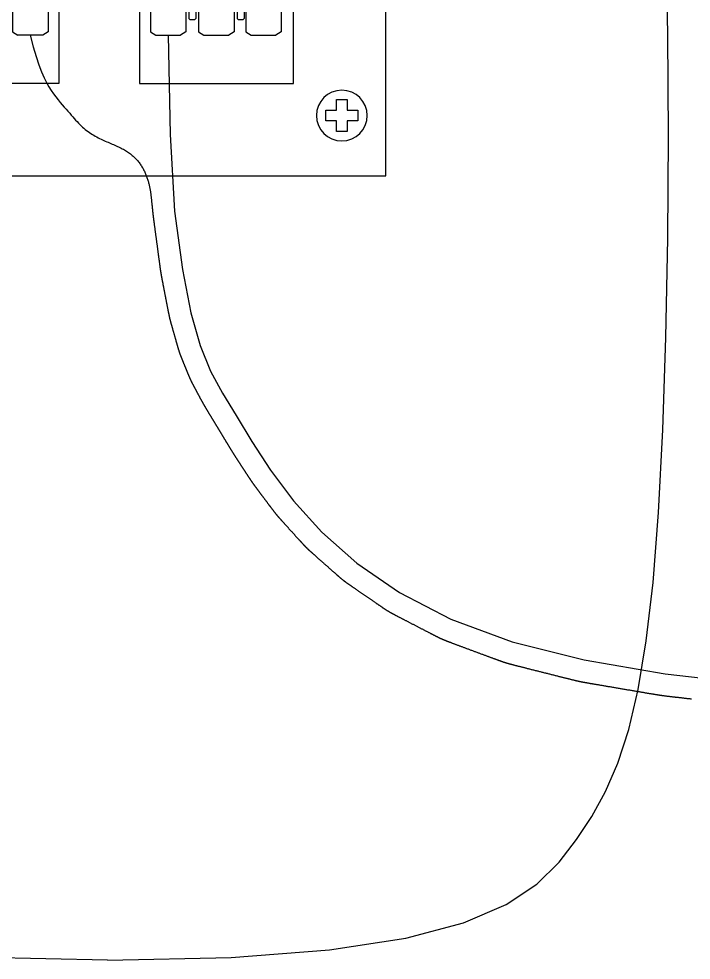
# Model space of a CAD drawing. Header units: millimetres. Extents: x -2296 to 86409, y -5695 to 20115.
# Drawn here: x 49477 to 49893, y 19095 to 19678 of the extents above; entities that cross this region are included whole.
import ezdxf

# ---------------------------------------------------------------- set-up
doc = ezdxf.new("R2010")
doc.units = ezdxf.units.MM
doc.layers.add('LINE_LEFT', color=170, linetype='Continuous')
doc.layers.add('Line_RIGHT', color=1, linetype='Continuous')

# ---------------------------------------------------------------- blocks, each defined once
blk = doc.blocks.new('ligadores- FIJI 6')
for p, q in [((-136.6, 159.59), (-28.39, 159.59)), ((-103.1, 159.59), (-128.15, 159.59)), ((-128.15, 159.59), (-128.15, 101.36)), ((-103.1, 159.59), (-103.1, 101.36)), ((-101.95, 159.59), (-101.95, 110.88)), ((-97.02, 159.59), (-101.95, 159.59)), ((-97.02, 159.59), (-97.02, 110.88)), ((-69.97, 159.59), (-95.02, 159.59)), ((-95.02, 159.59), (-95.02, 101.36)), ((-69.97, 159.59), (-69.97, 101.36)), ((-67.97, 159.59), (-67.97, 110.88)), ((-63.04, 159.59), (-67.97, 159.59)), ((-63.04, 159.59), (-63.04, 110.88)), ((-35.99, 159.59), (-61.04, 159.59)), ((-61.04, 159.59), (-61.04, 101.36)), ((-35.99, 159.59), (-35.99, 101.36)), ((136.6, 159.59), (28.39, 159.59)), ((35.99, 159.59), (61.04, 159.59)), ((35.99, 159.59), (35.99, 101.36)), ((61.04, 159.59), (61.04, 101.36)), ((63.04, 159.59), (63.04, 110.88)), ((63.04, 159.59), (67.97, 159.59)), ((67.97, 159.59), (67.97, 110.88)), ((69.97, 159.59), (95.02, 159.59)), ((69.97, 159.59), (69.97, 101.36)), ((95.02, 159.59), (95.02, 101.36)), ((97.02, 159.59), (97.02, 110.88)), ((97.02, 159.59), (101.95, 159.59)), ((101.95, 159.59), (101.95, 110.88)), ((103.1, 159.59), (128.15, 159.59)), ((103.1, 159.59), (103.1, 101.36)), ((128.15, 159.59), (128.15, 101.36)), ((-101.95, 110.88), (-101.23, 110.14)), ((-97.73, 110.14), (-101.23, 110.14)), ((-97.02, 110.88), (-97.73, 110.14)), ((-67.97, 110.88), (-67.26, 110.14)), ((-63.76, 110.14), (-67.26, 110.14)), ((-63.04, 110.88), (-63.76, 110.14)), ((63.04, 110.88), (63.76, 110.14)), ((63.76, 110.14), (67.26, 110.14)), ((67.97, 110.88), (67.26, 110.14)), ((97.02, 110.88), (97.73, 110.14)), ((97.73, 110.14), (101.23, 110.14)), ((101.95, 110.88), (101.23, 110.14)), ((-128.15, 101.36), (-124.39, 98.97)), ((-103.1, 101.36), (-106.86, 98.97)), ((-95.02, 101.36), (-91.26, 98.97)), ((-69.97, 101.36), (-73.73, 98.97)), ((-61.04, 101.36), (-57.29, 98.97)), ((-35.99, 101.36), (-39.75, 98.97)), ((35.99, 101.36), (39.75, 98.97)), ((61.04, 101.36), (57.29, 98.97)), ((69.97, 101.36), (73.73, 98.97)), ((95.02, 101.36), (91.26, 98.97)), ((103.1, 101.36), (106.86, 98.97)), ((128.15, 101.36), (124.39, 98.97)), ((-106.86, 98.97), (-124.39, 98.97)), ((-73.73, 98.97), (-91.26, 98.97)), ((-39.75, 98.97), (-57.29, 98.97)), ((39.75, 98.97), (57.29, 98.97)), ((73.73, 98.97), (91.26, 98.97)), ((106.86, 98.97), (124.39, 98.97))]:
    blk.add_line(p, q)
for points in [[(-201.74, 231.22), (201.74, 231.22), (201.74, 0), (-201.74, 0)], [(-136.6, 166.08), (-28.39, 166.08), (-28.39, 65.15), (-136.6, 65.15)], [(136.6, 166.08), (28.39, 166.08), (28.39, 65.15), (136.6, 65.15)]]:
    blk.add_lwpolyline(points, close=True)
for points in [[(-174.54, 192.54), (-174.54, 200.06), (-166.93, 200.06), (-166.93, 192.54)], [(174.54, 192.54), (174.54, 200.06), (166.93, 200.06), (166.93, 192.54)], [(-174.54, 184.93), (-182.05, 184.93), (-182.05, 192.54), (-174.54, 192.54)], [(-166.93, 192.54), (-159.41, 192.54), (-159.41, 184.93), (-166.93, 184.93)], [(166.93, 192.54), (159.41, 192.54), (159.41, 184.93), (166.93, 184.93)], [(174.54, 184.93), (182.05, 184.93), (182.05, 192.54), (174.54, 192.54)], [(-166.93, 184.93), (-166.93, 177.42), (-174.54, 177.42), (-174.54, 184.93)], [(166.93, 184.93), (166.93, 177.42), (174.54, 177.42), (174.54, 184.93)], [(-166.93, 46.29), (-166.93, 53.81), (-174.54, 53.81), (-174.54, 46.29)], [(166.93, 46.29), (166.93, 53.81), (174.54, 53.81), (174.54, 46.29)], [(-174.54, 46.29), (-182.05, 46.29), (-182.05, 38.68), (-174.54, 38.68)], [(-166.93, 38.68), (-159.41, 38.68), (-159.41, 46.29), (-166.93, 46.29)], [(166.93, 38.68), (159.41, 38.68), (159.41, 46.29), (166.93, 46.29)], [(174.54, 46.29), (182.05, 46.29), (182.05, 38.68), (174.54, 38.68)], [(-174.54, 38.68), (-174.54, 31.17), (-166.93, 31.17), (-166.93, 38.68)], [(174.54, 38.68), (174.54, 31.17), (166.93, 31.17), (166.93, 38.68)]]:
    blk.add_lwpolyline(points)
for centre in [(-170.73, 188.74), (170.73, 188.74), (-170.73, 42.49), (170.73, 42.49)]:
    blk.add_circle(centre, 17.86)
blk = doc.blocks.new('Fiji 6- costas')
for points in [[(-20.2, -5173.6), (-670.2, -5159.5), (-1186.7, -5119.6), (-1587.5, -5057.6), (-1890.6, -4976.9), (-2113.9, -4881.2), (-2275.3, -4774.1), (-2392.7, -4659.1), (-2484, -4539.9), (-2564.1, -4417.9), (-2636.4, -4286.7), (-2700.9, -4137.5), (-2757.8, -3961.8), (-2807.5, -3750.9), (-2850.1, -3496.2), (-2885.7, -3189.1), (-2914.8, -2820.9), (-2937.3, -2387.4), (-2953.4, -1901.6), (-2963.1, -1381), (-2966.3, -843), (-2963.1, -305), (-2953.4, 215.6)], [(-20.2, -5173.6), (629.9, -5159.5), (1146.3, -5119.6), (1547.2, -5057.6), (1850.3, -4976.9), (2073.6, -4881.2), (2235, -4774.1), (2352.3, -4659.1), (2443.7, -4539.9), (2523.8, -4417.9), (2596.1, -4286.7), (2660.6, -4137.5), (2717.5, -3961.8), (2767.2, -3750.9), (2809.7, -3496.2), (2845.4, -3189.1), (2874.5, -2820.9), (2897, -2387.4), (2913.1, -1901.6), (2922.8, -1381), (2926, -843), (2922.8, -305), (2913.1, 215.6)]]:
    blk.add_lwpolyline(points)
at = {"xscale": 7.464270465856922, "yscale": 7.464270465856922, "zscale": 7.464270465856922}
blk.add_blockref('ligadores- FIJI 6', (23.7, -1052.1), dxfattribs=at)

msp = doc.modelspace()

# ---------------------------------------------------------------- linework, layer by layer
at = {"lineweight": 30}
msp.add_lwpolyline([(49483.757, 19667.717), (49485.627, 19660.575), (49487.403, 19654.506), (49489.097, 19649.384), (49490.719, 19645.081), (49492.28, 19641.473), (49493.792, 19638.431), (49495.265, 19635.829), (49496.712, 19633.541), (49498.139, 19631.459), (49499.543, 19629.547), (49500.917, 19627.789), (49502.254, 19626.167), (49503.546, 19624.665), (49504.788, 19623.266), (49505.972, 19621.954), (49507.091, 19620.71), (49508.14, 19619.522), (49509.128, 19618.385), (49510.065, 19617.298), (49510.961, 19616.258), (49511.826, 19615.264), (49512.67, 19614.315), (49513.504, 19613.409), (49514.339, 19612.544), (49515.181, 19611.719), (49516.033, 19610.932), (49516.894, 19610.182), (49517.762, 19609.467), (49518.637, 19608.785), (49519.517, 19608.135), (49520.402, 19607.515), (49521.291, 19606.924), (49522.182, 19606.359), (49523.076, 19605.82), (49523.97, 19605.305), (49524.865, 19604.812), (49525.759, 19604.339), (49526.65, 19603.886), (49527.54, 19603.45), (49528.425, 19603.029), (49529.306, 19602.623), (49530.181, 19602.229), (49531.05, 19601.846), (49531.911, 19601.472), (49532.764, 19601.107), (49533.607, 19600.747), (49534.44, 19600.392), (49535.263, 19600.04), (49536.073, 19599.689), (49536.87, 19599.338), (49537.653, 19598.986), (49538.423, 19598.631), (49539.177, 19598.273), (49539.915, 19597.91), (49540.637, 19597.54), (49541.342, 19597.163), (49542.029, 19596.777), (49542.698, 19596.382), (49543.349, 19595.979), (49543.983, 19595.566), (49544.599, 19595.145), (49545.197, 19594.715), (49545.778, 19594.277), (49546.341, 19593.83), (49546.888, 19593.374), (49547.417, 19592.91), (49547.929, 19592.438), (49548.425, 19591.959), (49548.905, 19591.472), (49549.37, 19590.979), (49549.818, 19590.479), (49550.252, 19589.973), (49550.67, 19589.461), (49551.074, 19588.944), (49551.463, 19588.421), (49551.838, 19587.895), (49552.199, 19587.363), (49552.547, 19586.828), (49552.882, 19586.29), (49553.203, 19585.748), (49553.512, 19585.203), (49553.809, 19584.655), (49554.093, 19584.106), (49554.366, 19583.555), (49554.627, 19583.002), (49554.877, 19582.448), (49555.116, 19581.894), (49555.344, 19581.339), (49555.562, 19580.784), (49555.77, 19580.229), (49555.968, 19579.675), (49556.157, 19579.123), (49556.336, 19578.571), (49556.507, 19578.022), (49556.669, 19577.474), (49556.822, 19576.929), (49556.968, 19576.387), (49557.106, 19575.849), (49557.236, 19575.313), (49557.359, 19574.782), (49557.475, 19574.255), (49557.585, 19573.733), (49557.688, 19573.216), (49557.786, 19572.704), (49557.877, 19572.198), (49557.963, 19571.697), (49558.044, 19571.204), (49558.12, 19570.717), (49558.192, 19570.237), (49558.259, 19569.765), (49558.322, 19569.301), (49558.382, 19568.845), (49558.438, 19568.398), (49558.491, 19567.959), (49558.541, 19567.53), (49558.588, 19567.11), (49558.633, 19566.7), (49558.676, 19566.299), (49558.716, 19565.909), (49558.755, 19565.528), (49558.793, 19565.159), (49558.829, 19564.8), (49558.864, 19564.451), (49558.897, 19564.111), (49558.93, 19563.782), (49558.961, 19563.462), (49558.992, 19563.152), (49559.021, 19562.851), (49559.05, 19562.558), (49559.078, 19562.275), (49559.105, 19562), (49559.132, 19561.732), (49559.157, 19561.473), (49559.183, 19561.221), (49559.207, 19560.975), (49559.231, 19560.737), (49559.254, 19560.505), (49559.277, 19560.279), (49559.3, 19560.059), (49559.322, 19559.845), (49559.343, 19559.635), (49559.364, 19559.431), (49559.385, 19559.231), (49559.406, 19559.035), (49559.426, 19558.844), (49559.446, 19558.656), (49559.466, 19558.471), (49559.486, 19558.289), (49559.505, 19558.11), (49559.525, 19557.933), (49559.544, 19557.758), (49559.564, 19557.585), (49559.583, 19557.413), (49559.603, 19557.242), (49559.623, 19557.072), (49559.642, 19556.903), (49559.662, 19556.733), (49559.683, 19556.564), (49559.703, 19556.394), (49559.724, 19556.223), (49559.745, 19556.051), (49559.766, 19555.878), (49559.788, 19555.703), (49559.81, 19555.525), (49559.832, 19555.346), (49559.856, 19555.164), (49559.879, 19554.978), (49559.903, 19554.79), (49559.928, 19554.597), (49559.953, 19554.401), (49559.98, 19554.201), (49560.006, 19553.995), (49560.034, 19553.785), (49560.062, 19553.57), (49560.091, 19553.349), (49560.121, 19553.123), (49560.152, 19552.89), (49560.184, 19552.651), (49560.216, 19552.405), (49560.25, 19552.152), (49560.284, 19551.893), (49560.32, 19551.626), (49560.357, 19551.351), (49560.394, 19551.069), (49560.433, 19550.779), (49560.473, 19550.482), (49560.513, 19550.176), (49560.555, 19549.864), (49560.598, 19549.544), (49560.642, 19549.217), (49560.686, 19548.883), (49560.732, 19548.543), (49560.778, 19548.196), (49560.825, 19547.843), (49560.873, 19547.483), (49560.922, 19547.118), (49560.972, 19546.748), (49561.022, 19546.372), (49561.073, 19545.992), (49561.124, 19545.607), (49561.176, 19545.217), (49561.229, 19544.824), (49561.282, 19544.427), (49561.336, 19544.026), (49561.39, 19543.621), (49561.444, 19543.214), (49561.499, 19542.804), (49561.554, 19542.392), (49561.61, 19541.977), (49561.665, 19541.561), (49561.721, 19541.142), (49561.778, 19540.723), (49561.834, 19540.302), (49561.89, 19539.881), (49561.947, 19539.458), (49562.003, 19539.036), (49562.06, 19538.614), (49562.116, 19538.191), (49562.173, 19537.77), (49562.229, 19537.349), (49562.286, 19536.929), (49562.342, 19536.51), (49562.397, 19536.093), (49562.453, 19535.678), (49562.508, 19535.265), (49562.563, 19534.854), (49562.618, 19534.446), (49562.672, 19534.041), (49562.726, 19533.64), (49562.78, 19533.241), (49562.832, 19532.847), (49562.885, 19532.456), (49562.937, 19532.07), (49562.988, 19531.688), (49563.038, 19531.311), (49563.088, 19530.94), (49563.137, 19530.573), (49563.186, 19530.213), (49563.233, 19529.858), (49563.28, 19529.509), (49563.326, 19529.167), (49563.371, 19528.832), (49563.415, 19528.503), (49563.458, 19528.181), (49563.501, 19527.867), (49563.542, 19527.56), (49563.582, 19527.26), (49563.621, 19526.968), (49563.66, 19526.685), (49563.697, 19526.408), (49563.733, 19526.14), (49563.768, 19525.879), (49563.802, 19525.626), (49563.836, 19525.379), (49563.868, 19525.14), (49563.9, 19524.907), (49563.93, 19524.682), (49563.96, 19524.463), (49563.989, 19524.25), (49564.018, 19524.043), (49564.045, 19523.842), (49564.072, 19523.646), (49564.099, 19523.456), (49564.125, 19523.271), (49564.15, 19523.091), (49564.175, 19522.915), (49564.199, 19522.744), (49564.223, 19522.577), (49564.246, 19522.414), (49564.269, 19522.255), (49564.292, 19522.099), (49564.314, 19521.946), (49564.337, 19521.796), (49564.358, 19521.649), (49564.38, 19521.505), (49564.402, 19521.363), (49564.423, 19521.223), (49564.445, 19521.084), (49564.466, 19520.948), (49564.488, 19520.812), (49564.509, 19520.678), (49564.531, 19520.545), (49564.553, 19520.412), (49564.575, 19520.28), (49564.597, 19520.148), (49564.619, 19520.015), (49564.641, 19519.883), (49564.664, 19519.75), (49564.688, 19519.616), (49564.711, 19519.481), (49564.735, 19519.345), (49564.76, 19519.208), (49564.785, 19519.068), (49564.81, 19518.927), (49564.836, 19518.784), (49564.863, 19518.638), (49564.89, 19518.49), (49564.918, 19518.338), (49564.947, 19518.184), (49564.976, 19518.026), (49565.007, 19517.865), (49565.038, 19517.7), (49565.07, 19517.531), (49565.103, 19517.357), (49565.136, 19517.179), (49565.171, 19516.997), (49565.207, 19516.809), (49565.244, 19516.617), (49565.282, 19516.419), (49565.321, 19516.216), (49565.361, 19516.007), (49565.402, 19515.793), (49565.444, 19515.573), (49565.487, 19515.348), (49565.532, 19515.117), (49565.577, 19514.88), (49565.624, 19514.638), (49565.671, 19514.391), (49565.72, 19514.139), (49565.769, 19513.881), (49565.82, 19513.619), (49565.871, 19513.353), (49565.923, 19513.082), (49565.976, 19512.807), (49566.03, 19512.527), (49566.084, 19512.244), (49566.14, 19511.958), (49566.195, 19511.668), (49566.252, 19511.374), (49566.309, 19511.078), (49566.367, 19510.779), (49566.425, 19510.477), (49566.484, 19510.173), (49566.543, 19509.867), (49566.602, 19509.558), (49566.662, 19509.248), (49566.722, 19508.936), (49566.783, 19508.623), (49566.843, 19508.308), (49566.904, 19507.992), (49566.965, 19507.676), (49567.027, 19507.359), (49567.088, 19507.041), (49567.149, 19506.723), (49567.211, 19506.405), (49567.272, 19506.088), (49567.333, 19505.77), (49567.395, 19505.454), (49567.456, 19505.138), (49567.517, 19504.823), (49567.577, 19504.509), (49567.638, 19504.196), (49567.698, 19503.885), (49567.758, 19503.576), (49567.817, 19503.268), (49567.876, 19502.963), (49567.935, 19502.66), (49567.993, 19502.36), (49568.051, 19502.062), (49568.108, 19501.767), (49568.164, 19501.476), (49568.22, 19501.188), (49568.275, 19500.903), (49568.33, 19500.622), (49568.384, 19500.345), (49568.437, 19500.072), (49568.489, 19499.803), (49568.54, 19499.539), (49568.59, 19499.28), (49568.64, 19499.025), (49568.688, 19498.776), (49568.736, 19498.531), (49568.782, 19498.292), (49568.828, 19498.058), (49568.872, 19497.83), (49568.916, 19497.608), (49568.958, 19497.391), (49568.999, 19497.18), (49569.039, 19496.974), (49569.078, 19496.774), (49569.116, 19496.58), (49569.154, 19496.391), (49569.19, 19496.206), (49569.225, 19496.027), (49569.26, 19495.853), (49569.293, 19495.684), (49569.326, 19495.519), (49569.358, 19495.359), (49569.389, 19495.202), (49569.42, 19495.05), (49569.45, 19494.902), (49569.479, 19494.758), (49569.508, 19494.617), (49569.536, 19494.479), (49569.564, 19494.345), (49569.591, 19494.214), (49569.618, 19494.086), (49569.645, 19493.96), (49569.671, 19493.837), (49569.697, 19493.717), (49569.722, 19493.598), (49569.748, 19493.482), (49569.773, 19493.367), (49569.798, 19493.254), (49569.823, 19493.143), (49569.848, 19493.033), (49569.873, 19492.924), (49569.898, 19492.816), (49569.923, 19492.709), (49569.948, 19492.602), (49569.974, 19492.497), (49569.999, 19492.391), (49570.025, 19492.285), (49570.051, 19492.18), (49570.077, 19492.074), (49570.104, 19491.968), (49570.131, 19491.862), (49570.158, 19491.754), (49570.186, 19491.646), (49570.215, 19491.537), (49570.244, 19491.426), (49570.273, 19491.314), (49570.304, 19491.201), (49570.334, 19491.086), (49570.366, 19490.968), (49570.398, 19490.849), (49570.431, 19490.728), (49570.465, 19490.604), (49570.5, 19490.477), (49570.535, 19490.348), (49570.572, 19490.216), (49570.61, 19490.081), (49570.648, 19489.942), (49570.688, 19489.8), (49570.728, 19489.654), (49570.77, 19489.505), (49570.813, 19489.352), (49570.857, 19489.196), (49570.903, 19489.035), (49570.949, 19488.87), (49570.997, 19488.701), (49571.046, 19488.527), (49571.096, 19488.35), (49571.147, 19488.169), (49571.199, 19487.984), (49571.252, 19487.795), (49571.307, 19487.602), (49571.362, 19487.406), (49571.419, 19487.206), (49571.476, 19487.003), (49571.535, 19486.797), (49571.594, 19486.588), (49571.654, 19486.376), (49571.715, 19486.161), (49571.777, 19485.943), (49571.839, 19485.723), (49571.903, 19485.5), (49571.966, 19485.276), (49572.031, 19485.049), (49572.096, 19484.82), (49572.161, 19484.59), (49572.227, 19484.358), (49572.293, 19484.124), (49572.36, 19483.889), (49572.427, 19483.653), (49572.495, 19483.416), (49572.562, 19483.178), (49572.63, 19482.939), (49572.698, 19482.7), (49572.767, 19482.46), (49572.835, 19482.22), (49572.903, 19481.98), (49572.972, 19481.739), (49573.04, 19481.499), (49573.109, 19481.259), (49573.177, 19481.02), (49573.245, 19480.78), (49573.313, 19480.542), (49573.381, 19480.305), (49573.449, 19480.068), (49573.516, 19479.833), (49573.583, 19479.598), (49573.649, 19479.366), (49573.715, 19479.134), (49573.781, 19478.905), (49573.846, 19478.677), (49573.911, 19478.451), (49573.974, 19478.228), (49574.038, 19478.007), (49574.101, 19477.788), (49574.162, 19477.571), (49574.224, 19477.358), (49574.284, 19477.147), (49574.344, 19476.939), (49574.402, 19476.735), (49574.46, 19476.533), (49574.517, 19476.335), (49574.573, 19476.141), (49574.628, 19475.95), (49574.682, 19475.763), (49574.734, 19475.58), (49574.786, 19475.401), (49574.837, 19475.225), (49574.886, 19475.054), (49574.934, 19474.887), (49574.981, 19474.725), (49575.027, 19474.566), (49575.072, 19474.411), (49575.116, 19474.26), (49575.159, 19474.113), (49575.201, 19473.97), (49575.242, 19473.83), (49575.281, 19473.694), (49575.32, 19473.562), (49575.359, 19473.432), (49575.396, 19473.306), (49575.433, 19473.183), (49575.468, 19473.063), (49575.504, 19472.946), (49575.538, 19472.831), (49575.572, 19472.719), (49575.605, 19472.61), (49575.638, 19472.502), (49575.671, 19472.397), (49575.703, 19472.294), (49575.734, 19472.193), (49575.765, 19472.094), (49575.796, 19471.996), (49575.827, 19471.9), (49575.858, 19471.805), (49575.888, 19471.712), (49575.918, 19471.62), (49575.948, 19471.529), (49575.978, 19471.438), (49576.008, 19471.349), (49576.038, 19471.26), (49576.068, 19471.172), (49576.099, 19471.084), (49576.129, 19470.997), (49576.16, 19470.909), (49576.191, 19470.822), (49576.222, 19470.735), (49576.254, 19470.647), (49576.286, 19470.559), (49576.318, 19470.471), (49576.351, 19470.382), (49576.384, 19470.292), (49576.418, 19470.201), (49576.453, 19470.11), (49576.488, 19470.017), (49576.524, 19469.923), (49576.561, 19469.828), (49576.598, 19469.731), (49576.636, 19469.633), (49576.675, 19469.533), (49576.715, 19469.431), (49576.756, 19469.327), (49576.798, 19469.221), (49576.841, 19469.113), (49576.885, 19469.002), (49576.93, 19468.889), (49576.976, 19468.773), (49577.024, 19468.655), (49577.072, 19468.534), (49577.122, 19468.41), (49577.173, 19468.283), (49577.226, 19468.153), (49577.279, 19468.02), (49577.334, 19467.884), (49577.391, 19467.745), (49577.448, 19467.603), (49577.507, 19467.458), (49577.567, 19467.309), (49577.629, 19467.158), (49577.691, 19467.005), (49577.755, 19466.848), (49577.819, 19466.689), (49577.885, 19466.528), (49577.952, 19466.364), (49578.019, 19466.197), (49578.088, 19466.029), (49578.157, 19465.858), (49578.227, 19465.686), (49578.299, 19465.512), (49578.37, 19465.336), (49578.443, 19465.158), (49578.516, 19464.979), (49578.59, 19464.798), (49578.664, 19464.616), (49578.739, 19464.433), (49578.814, 19464.249), (49578.89, 19464.064), (49578.966, 19463.878), (49579.042, 19463.691), (49579.119, 19463.503), (49579.195, 19463.315), (49579.273, 19463.127), (49579.35, 19462.938), (49579.427, 19462.749), (49579.504, 19462.56), (49579.582, 19462.371), (49579.659, 19462.183), (49579.737, 19461.994), (49579.814, 19461.806), (49579.891, 19461.618), (49579.968, 19461.431), (49580.044, 19461.244), (49580.12, 19461.059), (49580.196, 19460.874), (49580.272, 19460.69), (49580.347, 19460.507), (49580.421, 19460.326), (49580.495, 19460.145), (49580.569, 19459.967), (49580.642, 19459.79), (49580.714, 19459.614), (49580.785, 19459.44), (49580.856, 19459.269), (49580.926, 19459.099), (49580.995, 19458.931), (49581.063, 19458.766), (49581.13, 19458.603), (49581.197, 19458.442), (49581.262, 19458.284), (49581.326, 19458.128), (49581.389, 19457.975), (49581.451, 19457.825), (49581.512, 19457.678), (49581.572, 19457.534), (49581.63, 19457.393), (49581.687, 19457.255), (49581.743, 19457.12), (49581.798, 19456.989), (49581.851, 19456.86), (49581.903, 19456.735), (49581.954, 19456.613), (49582.003, 19456.494), (49582.052, 19456.377), (49582.099, 19456.264), (49582.146, 19456.153), (49582.191, 19456.045), (49582.235, 19455.94), (49582.279, 19455.837), (49582.321, 19455.737), (49582.363, 19455.638), (49582.404, 19455.543), (49582.444, 19455.449), (49582.483, 19455.357), (49582.522, 19455.267), (49582.56, 19455.179), (49582.597, 19455.092), (49582.634, 19455.008), (49582.671, 19454.924), (49582.707, 19454.842), (49582.742, 19454.762), (49582.778, 19454.682), (49582.813, 19454.604), (49582.848, 19454.526), (49582.882, 19454.45), (49582.917, 19454.374), (49582.951, 19454.299), (49582.986, 19454.224), (49583.02, 19454.15), (49583.055, 19454.076), (49583.089, 19454.003), (49583.124, 19453.93), (49583.159, 19453.856), (49583.194, 19453.783), (49583.23, 19453.709), (49583.266, 19453.636), (49583.302, 19453.562), (49583.339, 19453.487), (49583.376, 19453.412), (49583.414, 19453.336), (49583.452, 19453.26), (49583.491, 19453.182), (49583.531, 19453.104), (49583.571, 19453.024), (49583.612, 19452.944), (49583.654, 19452.862), (49583.697, 19452.778), (49583.741, 19452.694), (49583.785, 19452.607), (49583.831, 19452.519), (49583.878, 19452.429), (49583.926, 19452.337), (49583.975, 19452.244), (49584.025, 19452.148), (49584.077, 19452.05), (49584.13, 19451.949), (49584.184, 19451.847), (49584.24, 19451.742), (49584.297, 19451.634), (49584.355, 19451.524), (49584.415, 19451.411), (49584.476, 19451.296), (49584.539, 19451.177), (49584.603, 19451.057), (49584.669, 19450.933), (49584.736, 19450.807), (49584.804, 19450.678), (49584.874, 19450.547), (49584.945, 19450.414), (49585.018, 19450.278), (49585.091, 19450.14), (49585.166, 19450), (49585.242, 19449.858), (49585.319, 19449.714), (49585.397, 19449.568), (49585.476, 19449.42), (49585.556, 19449.271), (49585.636, 19449.12), (49585.718, 19448.967), (49585.8, 19448.814), (49585.883, 19448.659), (49585.967, 19448.502), (49586.051, 19448.345), (49586.136, 19448.187), (49586.221, 19448.027), (49586.307, 19447.867), (49586.393, 19447.707), (49586.479, 19447.545), (49586.566, 19447.384), (49586.653, 19447.221), (49586.74, 19447.059), (49586.827, 19446.896), (49586.914, 19446.733), (49587.002, 19446.571), (49587.089, 19446.408), (49587.176, 19446.245), (49587.263, 19446.083), (49587.35, 19445.921), (49587.437, 19445.76), (49587.523, 19445.599), (49587.609, 19445.438), (49587.694, 19445.279), (49587.78, 19445.12), (49587.864, 19444.963), (49587.948, 19444.806), (49588.032, 19444.651), (49588.114, 19444.497), (49588.197, 19444.344), (49588.278, 19444.193), (49588.358, 19444.043), (49588.438, 19443.894), (49588.517, 19443.748), (49588.594, 19443.603), (49588.671, 19443.461), (49588.747, 19443.32), (49588.821, 19443.181), (49588.895, 19443.045), (49588.967, 19442.911), (49589.037, 19442.78), (49589.107, 19442.65), (49589.175, 19442.524), (49589.242, 19442.4), (49589.307, 19442.279), (49589.371, 19442.16), (49589.433, 19442.044), (49589.494, 19441.931), (49589.553, 19441.821), (49589.611, 19441.714), (49589.667, 19441.61), (49589.722, 19441.508), (49589.775, 19441.409), (49589.827, 19441.313), (49589.878, 19441.219), (49589.927, 19441.128), (49589.975, 19441.039), (49590.022, 19440.952), (49590.068, 19440.868), (49590.113, 19440.785), (49590.156, 19440.705), (49590.199, 19440.626), (49590.241, 19440.549), (49590.282, 19440.474), (49590.322, 19440.401), (49590.362, 19440.329), (49590.401, 19440.258), (49590.439, 19440.189), (49590.476, 19440.121), (49590.513, 19440.053), (49590.55, 19439.987), (49590.586, 19439.922), (49590.622, 19439.858), (49590.658, 19439.794), (49590.693, 19439.731), (49590.729, 19439.668), (49590.764, 19439.605), (49590.799, 19439.543), (49590.834, 19439.481), (49590.869, 19439.42), (49590.905, 19439.358), (49590.94, 19439.296), (49590.976, 19439.233), (49591.012, 19439.171), (49591.049, 19439.108), (49591.085, 19439.044), (49591.123, 19438.98), (49591.161, 19438.915), (49591.199, 19438.849), (49591.238, 19438.783), (49591.278, 19438.715), (49591.318, 19438.646), (49591.36, 19438.576), (49591.402, 19438.505), (49591.445, 19438.432), (49591.489, 19438.358), (49591.535, 19438.282), (49591.581, 19438.204), (49591.628, 19438.124), (49591.677, 19438.043), (49591.727, 19437.959), (49591.778, 19437.873), (49591.831, 19437.785), (49591.885, 19437.695), (49591.941, 19437.602), (49591.998, 19437.507), (49592.057, 19437.409), (49592.117, 19437.309), (49592.179, 19437.206), (49592.243, 19437.1), (49592.308, 19436.991), (49592.375, 19436.879), (49592.444, 19436.765), (49592.515, 19436.647), (49592.588, 19436.527), (49592.662, 19436.403), (49592.738, 19436.278), (49592.815, 19436.149), (49592.894, 19436.018), (49592.975, 19435.884), (49593.056, 19435.749), (49593.14, 19435.61), (49593.224, 19435.47), (49593.31, 19435.327), (49593.397, 19435.183), (49593.486, 19435.036), (49593.575, 19434.888), (49593.666, 19434.738), (49593.757, 19434.586), (49593.849, 19434.433), (49593.942, 19434.279), (49594.036, 19434.123), (49594.131, 19433.966), (49594.226, 19433.808), (49594.322, 19433.649), (49594.418, 19433.489), (49594.515, 19433.329), (49594.612, 19433.168), (49594.71, 19433.006), (49594.808, 19432.844), (49594.906, 19432.681), (49595.004, 19432.518), (49595.102, 19432.355), (49595.2, 19432.192), (49595.299, 19432.029), (49595.397, 19431.867), (49595.495, 19431.704), (49595.593, 19431.542), (49595.69, 19431.38), (49595.787, 19431.219), (49595.884, 19431.059), (49595.98, 19430.9), (49596.076, 19430.741), (49596.171, 19430.583), (49596.265, 19430.427), (49596.359, 19430.271), (49596.452, 19430.117), (49596.544, 19429.965), (49596.635, 19429.814), (49596.725, 19429.664), (49596.814, 19429.517), (49596.902, 19429.371), (49596.989, 19429.227), (49597.075, 19429.085), (49597.159, 19428.945), (49597.242, 19428.807), (49597.324, 19428.672), (49597.404, 19428.539), (49597.482, 19428.409), (49597.559, 19428.282), (49597.635, 19428.157), (49597.708, 19428.035), (49597.78, 19427.915), (49597.851, 19427.799), (49597.919, 19427.686), (49597.986, 19427.575), (49598.05, 19427.468), (49598.113, 19427.363), (49598.175, 19427.262), (49598.234, 19427.164), (49598.292, 19427.068), (49598.348, 19426.975), (49598.403, 19426.884), (49598.456, 19426.796), (49598.507, 19426.711), (49598.557, 19426.628), (49598.606, 19426.547), (49598.653, 19426.469), (49598.7, 19426.392), (49598.745, 19426.317), (49598.789, 19426.244), (49598.832, 19426.173), (49598.874, 19426.104), (49598.915, 19426.035), (49598.955, 19425.969), (49598.995, 19425.903), (49599.034, 19425.838), (49599.072, 19425.775), (49599.11, 19425.712), (49599.148, 19425.65), (49599.185, 19425.589), (49599.221, 19425.528), (49599.258, 19425.468), (49599.294, 19425.408), (49599.33, 19425.349), (49599.366, 19425.289), (49599.402, 19425.229), (49599.439, 19425.169), (49599.475, 19425.109), (49599.511, 19425.049), (49599.548, 19424.988), (49599.586, 19424.927), (49599.623, 19424.864), (49599.661, 19424.801), (49599.7, 19424.738), (49599.74, 19424.673), (49599.78, 19424.606), (49599.821, 19424.539), (49599.862, 19424.47), (49599.905, 19424.4), (49599.949, 19424.328), (49599.993, 19424.254), (49600.039, 19424.179), (49600.086, 19424.101), (49600.134, 19424.022), (49600.184, 19423.94), (49600.235, 19423.856), (49600.287, 19423.77), (49600.341, 19423.681), (49600.397, 19423.589), (49600.454, 19423.495), (49600.513, 19423.398), (49600.574, 19423.298), (49600.636, 19423.195), (49600.701, 19423.088), (49600.768, 19422.979), (49600.836, 19422.866), (49600.907, 19422.75), (49600.979, 19422.63), (49601.054, 19422.507), (49601.131, 19422.381), (49601.21, 19422.251), (49601.291, 19422.117), (49601.374, 19421.98), (49601.459, 19421.84), (49601.546, 19421.697), (49601.635, 19421.55), (49601.726, 19421.401), (49601.818, 19421.249), (49601.912, 19421.094), (49602.008, 19420.936), (49602.105, 19420.776), (49602.204, 19420.613), (49602.304, 19420.448), (49602.406, 19420.28), (49602.509, 19420.111), (49602.613, 19419.94), (49602.718, 19419.766), (49602.824, 19419.592), (49602.932, 19419.415), (49603.04, 19419.237), (49603.149, 19419.058), (49603.258, 19418.877), (49603.369, 19418.695), (49603.48, 19418.513), (49603.591, 19418.329), (49603.703, 19418.145), (49603.815, 19417.959), (49603.928, 19417.774), (49604.041, 19417.588), (49604.154, 19417.402), (49604.267, 19417.215), (49604.381, 19417.029), (49604.494, 19416.843), (49604.607, 19416.656), (49604.72, 19416.471), (49604.832, 19416.285), (49604.945, 19416.1), (49605.056, 19415.916), (49605.168, 19415.733), (49605.279, 19415.55), (49605.389, 19415.369), (49605.498, 19415.189), (49605.607, 19415.01), (49605.715, 19414.832), (49605.822, 19414.656), (49605.928, 19414.482), (49606.032, 19414.309), (49606.136, 19414.139), (49606.239, 19413.97), (49606.34, 19413.803), (49606.44, 19413.639), (49606.538, 19413.477), (49606.635, 19413.317), (49606.73, 19413.16), (49606.824, 19413.006), (49606.916, 19412.855), (49607.006, 19412.706), (49607.095, 19412.561), (49607.181, 19412.419), (49607.266, 19412.279), (49607.348, 19412.143), (49607.429, 19412.011), (49607.507, 19411.881), (49607.584, 19411.756), (49607.658, 19411.633), (49607.731, 19411.514), (49607.801, 19411.398), (49607.87, 19411.286), (49607.937, 19411.176), (49608.002, 19411.069), (49608.065, 19410.965), (49608.126, 19410.864), (49608.186, 19410.766), (49608.245, 19410.67), (49608.302, 19410.577), (49608.358, 19410.486), (49608.412, 19410.397), (49608.465, 19410.31), (49608.517, 19410.225), (49608.568, 19410.141), (49608.618, 19410.06), (49608.668, 19409.98), (49608.716, 19409.901), (49608.764, 19409.824), (49608.811, 19409.748), (49608.857, 19409.673), (49608.903, 19409.598), (49608.949, 19409.525), (49608.994, 19409.452), (49609.039, 19409.38), (49609.084, 19409.308), (49609.129, 19409.237), (49609.174, 19409.165), (49609.219, 19409.094), (49609.264, 19409.022), (49609.309, 19408.951), (49609.355, 19408.879), (49609.401, 19408.806), (49609.447, 19408.733), (49609.494, 19408.659), (49609.542, 19408.584), (49609.59, 19408.508), (49609.639, 19408.432), (49609.689, 19408.354), (49609.74, 19408.274), (49609.792, 19408.193), (49609.845, 19408.111), (49609.899, 19408.026), (49609.955, 19407.94), (49610.012, 19407.852), (49610.07, 19407.762), (49610.13, 19407.67), (49610.191, 19407.575), (49610.255, 19407.477), (49610.319, 19407.377), (49610.386, 19407.275), (49610.455, 19407.169), (49610.525, 19407.061), (49610.598, 19406.949), (49610.672, 19406.834), (49610.749, 19406.716), (49610.828, 19406.594), (49610.91, 19406.469), (49610.994, 19406.34), (49611.08, 19406.208), (49611.169, 19406.071), (49611.26, 19405.931), (49611.354, 19405.788), (49611.45, 19405.64), (49611.548, 19405.488), (49611.649, 19405.333), (49611.753, 19405.175), (49611.858, 19405.012), (49611.966, 19404.847), (49612.076, 19404.678), (49612.188, 19404.506), (49612.302, 19404.331), (49612.418, 19404.153), (49612.536, 19403.972), (49612.656, 19403.789), (49612.777, 19403.603), (49612.9, 19403.414), (49613.024, 19403.223), (49613.15, 19403.03), (49613.277, 19402.836), (49613.405, 19402.639), (49613.534, 19402.44), (49613.665, 19402.24), (49613.796, 19402.038), (49613.929, 19401.835), (49614.062, 19401.631), (49614.196, 19401.426), (49614.33, 19401.219), (49614.465, 19401.012), (49614.601, 19400.804), (49614.737, 19400.596), (49614.873, 19400.387), (49615.009, 19400.178), (49615.146, 19399.968), (49615.282, 19399.759), (49615.419, 19399.549), (49615.555, 19399.34), (49615.691, 19399.131), (49615.827, 19398.923), (49615.963, 19398.715), (49616.098, 19398.509), (49616.232, 19398.302), (49616.366, 19398.097), (49616.499, 19397.894), (49616.631, 19397.691), (49616.762, 19397.49), (49616.893, 19397.29), (49617.022, 19397.092), (49617.15, 19396.896), (49617.277, 19396.701), (49617.402, 19396.509), (49617.526, 19396.319), (49617.649, 19396.131), (49617.77, 19395.946), (49617.889, 19395.763), (49618.006, 19395.583), (49618.122, 19395.406), (49618.236, 19395.232), (49618.347, 19395.061), (49618.457, 19394.893), (49618.564, 19394.729), (49618.67, 19394.567), (49618.773, 19394.41), (49618.874, 19394.255), (49618.972, 19394.105), (49619.068, 19393.958), (49619.161, 19393.815), (49619.253, 19393.676), (49619.341, 19393.54), (49619.428, 19393.408), (49619.512, 19393.279), (49619.594, 19393.154), (49619.675, 19393.032), (49619.753, 19392.913), (49619.829, 19392.797), (49619.903, 19392.684), (49619.976, 19392.574), (49620.046, 19392.467), (49620.116, 19392.362), (49620.184, 19392.26), (49620.25, 19392.16), (49620.315, 19392.062), (49620.379, 19391.966), (49620.442, 19391.872), (49620.504, 19391.78), (49620.565, 19391.689), (49620.625, 19391.6), (49620.684, 19391.512), (49620.743, 19391.425), (49620.801, 19391.34), (49620.859, 19391.255), (49620.917, 19391.171), (49620.974, 19391.088), (49621.031, 19391.005), (49621.088, 19390.923), (49621.145, 19390.841), (49621.202, 19390.759), (49621.26, 19390.677), (49621.317, 19390.595), (49621.375, 19390.513), (49621.434, 19390.43), (49621.493, 19390.347), (49621.553, 19390.263), (49621.614, 19390.178), (49621.676, 19390.093), (49621.738, 19390.006), (49621.802, 19389.918), (49621.867, 19389.829), (49621.933, 19389.738), (49622, 19389.645), (49622.069, 19389.551), (49622.14, 19389.455), (49622.212, 19389.357), (49622.286, 19389.257), (49622.362, 19389.154), (49622.439, 19389.049), (49622.519, 19388.942), (49622.601, 19388.831), (49622.685, 19388.718), (49622.771, 19388.602), (49622.86, 19388.483), (49622.951, 19388.361), (49623.045, 19388.235), (49623.141, 19388.106), (49623.241, 19387.973), (49623.342, 19387.837), (49623.447, 19387.697), (49623.555, 19387.553), (49623.666, 19387.405), (49623.779, 19387.253), (49623.896, 19387.097), (49624.016, 19386.937), (49624.138, 19386.773), (49624.264, 19386.606), (49624.392, 19386.435), (49624.523, 19386.26), (49624.657, 19386.081), (49624.793, 19385.899), (49624.932, 19385.714), (49625.074, 19385.526), (49625.217, 19385.334), (49625.363, 19385.14), (49625.511, 19384.943), (49625.661, 19384.743), (49625.813, 19384.54), (49625.966, 19384.336), (49626.121, 19384.129), (49626.278, 19383.92), (49626.437, 19383.708), (49626.596, 19383.496), (49626.757, 19383.281), (49626.92, 19383.065), (49627.083, 19382.848), (49627.247, 19382.629), (49627.412, 19382.409), (49627.578, 19382.188), (49627.744, 19381.966), (49627.911, 19381.744), (49628.079, 19381.521), (49628.247, 19381.297), (49628.415, 19381.073), (49628.583, 19380.849), (49628.751, 19380.625), (49628.92, 19380.402), (49629.088, 19380.178), (49629.255, 19379.955), (49629.423, 19379.732), (49629.589, 19379.51), (49629.756, 19379.289), (49629.921, 19379.068), (49630.086, 19378.849), (49630.25, 19378.631), (49630.413, 19378.414), (49630.575, 19378.199), (49630.735, 19377.986), (49630.895, 19377.774), (49631.052, 19377.564), (49631.209, 19377.356), (49631.363, 19377.151), (49631.516, 19376.947), (49631.668, 19376.746), (49631.817, 19376.548), (49631.964, 19376.353), (49632.109, 19376.16), (49632.252, 19375.97), (49632.392, 19375.784), (49632.53, 19375.601), (49632.666, 19375.421), (49632.799, 19375.244), (49632.929, 19375.072), (49633.056, 19374.902), (49633.181, 19374.737), (49633.303, 19374.576), (49633.422, 19374.418), (49633.538, 19374.264), (49633.651, 19374.115), (49633.761, 19373.969), (49633.869, 19373.827), (49633.974, 19373.688), (49634.076, 19373.553), (49634.175, 19373.422), (49634.273, 19373.294), (49634.368, 19373.169), (49634.46, 19373.047), (49634.551, 19372.929), (49634.639, 19372.813), (49634.726, 19372.7), (49634.811, 19372.589), (49634.894, 19372.481), (49634.976, 19372.375), (49635.056, 19372.272), (49635.135, 19372.17), (49635.213, 19372.071), (49635.289, 19371.973), (49635.365, 19371.877), (49635.439, 19371.782), (49635.513, 19371.688), (49635.587, 19371.596), (49635.66, 19371.505), (49635.732, 19371.415), (49635.804, 19371.325), (49635.876, 19371.236), (49635.948, 19371.148), (49636.02, 19371.06), (49636.093, 19370.972), (49636.165, 19370.884), (49636.238, 19370.797), (49636.311, 19370.709), (49636.385, 19370.62), (49636.46, 19370.532), (49636.536, 19370.442), (49636.612, 19370.352), (49636.69, 19370.261), (49636.769, 19370.169), (49636.849, 19370.076), (49636.931, 19369.982), (49637.015, 19369.886), (49637.1, 19369.788), (49637.186, 19369.689), (49637.275, 19369.588), (49637.366, 19369.485), (49637.458, 19369.379), (49637.554, 19369.272), (49637.651, 19369.162), (49637.751, 19369.049), (49637.853, 19368.934), (49637.959, 19368.816), (49638.067, 19368.695), (49638.178, 19368.571), (49638.292, 19368.444), (49638.409, 19368.313), (49638.529, 19368.179), (49638.653, 19368.041), (49638.78, 19367.9), (49638.911, 19367.754), (49639.045, 19367.605), (49639.183, 19367.452), (49639.325, 19367.295), (49639.47, 19367.134), (49639.619, 19366.969), (49639.772, 19366.8), (49639.928, 19366.627), (49640.087, 19366.45), (49640.25, 19366.27), (49640.416, 19366.086), (49640.585, 19365.899), (49640.758, 19365.708), (49640.933, 19365.514), (49641.111, 19365.317), (49641.292, 19365.117), (49641.475, 19364.914), (49641.661, 19364.708), (49641.849, 19364.5), (49642.039, 19364.29), (49642.232, 19364.077), (49642.426, 19363.862), (49642.622, 19363.645), (49642.82, 19363.426), (49643.02, 19363.206), (49643.22, 19362.984), (49643.422, 19362.761), (49643.626, 19362.536), (49643.83, 19362.31), (49644.035, 19362.084), (49644.241, 19361.856), (49644.448, 19361.628), (49644.655, 19361.399), (49644.863, 19361.169), (49645.071, 19360.94), (49645.279, 19360.71), (49645.487, 19360.48), (49645.695, 19360.251), (49645.903, 19360.021), (49646.111, 19359.792), (49646.318, 19359.564), (49646.524, 19359.336), (49646.73, 19359.109), (49646.935, 19358.883), (49647.139, 19358.659), (49647.341, 19358.435), (49647.543, 19358.213), (49647.743, 19357.992), (49647.942, 19357.773), (49648.139, 19357.556), (49648.334, 19357.341), (49648.527, 19357.128), (49648.719, 19356.917), (49648.908, 19356.709), (49649.095, 19356.503), (49649.28, 19356.299), (49649.462, 19356.099), (49649.641, 19355.901), (49649.818, 19355.707), (49649.992, 19355.515), (49650.163, 19355.327), (49650.331, 19355.143), (49650.495, 19354.962), (49650.657, 19354.785), (49650.815, 19354.611), (49650.969, 19354.441), (49651.12, 19354.275), (49651.268, 19354.114), (49651.412, 19353.956), (49651.552, 19353.802), (49651.689, 19353.652), (49651.822, 19353.506), (49651.952, 19353.364), (49652.079, 19353.225), (49652.203, 19353.09), (49652.324, 19352.959), (49652.442, 19352.831), (49652.557, 19352.706), (49652.669, 19352.584), (49652.78, 19352.465), (49652.887, 19352.349), (49652.993, 19352.235), (49653.096, 19352.124), (49653.198, 19352.016), (49653.298, 19351.909), (49653.396, 19351.805), (49653.493, 19351.703), (49653.588, 19351.603), (49653.682, 19351.504), (49653.776, 19351.407), (49653.868, 19351.311), (49653.959, 19351.217), (49654.05, 19351.123), (49654.14, 19351.031), (49654.23, 19350.94), (49654.32, 19350.849), (49654.41, 19350.759), (49654.499, 19350.669), (49654.589, 19350.58), (49654.68, 19350.491), (49654.77, 19350.402), (49654.862, 19350.313), (49654.954, 19350.223), (49655.047, 19350.133), (49655.141, 19350.043), (49655.237, 19349.952), (49655.334, 19349.86), (49655.432, 19349.767), (49655.532, 19349.673), (49655.633, 19349.578), (49655.737, 19349.482), (49655.842, 19349.384), (49655.95, 19349.284), (49656.06, 19349.183), (49656.173, 19349.08), (49656.288, 19348.975), (49656.406, 19348.867), (49656.526, 19348.757), (49656.65, 19348.645), (49656.777, 19348.53), (49656.908, 19348.412), (49657.041, 19348.292), (49657.179, 19348.168), (49657.32, 19348.042), (49657.465, 19347.912), (49657.614, 19347.778), (49657.767, 19347.641), (49657.924, 19347.501), (49658.086, 19347.357), (49658.252, 19347.209), (49658.422, 19347.057), (49658.597, 19346.901), (49658.776, 19346.741), (49658.96, 19346.578), (49659.148, 19346.41), (49659.341, 19346.239), (49659.538, 19346.064), (49659.739, 19345.885), (49659.943, 19345.703), (49660.152, 19345.517), (49660.365, 19345.329), (49660.581, 19345.137), (49660.8, 19344.942), (49661.023, 19344.744), (49661.249, 19344.543), (49661.478, 19344.34), (49661.71, 19344.134), (49661.945, 19343.926), (49662.182, 19343.716), (49662.421, 19343.503), (49662.663, 19343.289), (49662.907, 19343.073), (49663.152, 19342.855), (49663.399, 19342.636), (49663.648, 19342.415), (49663.899, 19342.193), (49664.15, 19341.97), (49664.403, 19341.746), (49664.657, 19341.521), (49664.911, 19341.296), (49665.166, 19341.07), (49665.422, 19340.844), (49665.678, 19340.617), (49665.934, 19340.39), (49666.19, 19340.163), (49666.447, 19339.937), (49666.702, 19339.71), (49666.958, 19339.484), (49667.213, 19339.259), (49667.467, 19339.034), (49667.72, 19338.81), (49667.972, 19338.587), (49668.223, 19338.365), (49668.472, 19338.145), (49668.72, 19337.926), (49668.966, 19337.708), (49669.211, 19337.492), (49669.453, 19337.278), (49669.693, 19337.066), (49669.931, 19336.855), (49670.167, 19336.647), (49670.399, 19336.442), (49670.63, 19336.239), (49670.857, 19336.038), (49671.081, 19335.84), (49671.302, 19335.646), (49671.519, 19335.454), (49671.733, 19335.265), (49671.943, 19335.08), (49672.149, 19334.898), (49672.352, 19334.72), (49672.55, 19334.545), (49672.744, 19334.374), (49672.934, 19334.207), (49673.12, 19334.043), (49673.302, 19333.884), (49673.478, 19333.728), (49673.651, 19333.577), (49673.819, 19333.429), (49673.983, 19333.285), (49674.143, 19333.145), (49674.299, 19333.009), (49674.451, 19332.876), (49674.6, 19332.746), (49674.745, 19332.62), (49674.886, 19332.497), (49675.025, 19332.377), (49675.16, 19332.261), (49675.292, 19332.146), (49675.422, 19332.035), (49675.549, 19331.926), (49675.674, 19331.82), (49675.796, 19331.715), (49675.917, 19331.613), (49676.036, 19331.513), (49676.153, 19331.415), (49676.268, 19331.318), (49676.383, 19331.224), (49676.496, 19331.13), (49676.608, 19331.038), (49676.719, 19330.947), (49676.83, 19330.857), (49676.94, 19330.768), (49677.05, 19330.68), (49677.16, 19330.593), (49677.27, 19330.506), (49677.38, 19330.419), (49677.49, 19330.333), (49677.601, 19330.247), (49677.713, 19330.161), (49677.826, 19330.074), (49677.94, 19329.988), (49678.055, 19329.901), (49678.172, 19329.813), (49678.29, 19329.725), (49678.41, 19329.635), (49678.532, 19329.545), (49678.656, 19329.454), (49678.782, 19329.362), (49678.911, 19329.268), (49679.043, 19329.173), (49679.177, 19329.076), (49679.315, 19328.977), (49679.455, 19328.877), (49679.599, 19328.774), (49679.747, 19328.669), (49679.898, 19328.562), (49680.053, 19328.453), (49680.212, 19328.341), (49680.375, 19328.226), (49680.543, 19328.108), (49680.715, 19327.988), (49680.892, 19327.864), (49681.074, 19327.737), (49681.26, 19327.607), (49681.452, 19327.473), (49681.649, 19327.336), (49681.852, 19327.195), (49682.059, 19327.051), (49682.272, 19326.903), (49682.491, 19326.751), (49682.716, 19326.596), (49682.945, 19326.437), (49683.18, 19326.274), (49683.42, 19326.107), (49683.665, 19325.938), (49683.915, 19325.765), (49684.17, 19325.589), (49684.429, 19325.409), (49684.693, 19325.227), (49684.961, 19325.042), (49685.232, 19324.854), (49685.508, 19324.663), (49685.787, 19324.47), (49686.07, 19324.275), (49686.356, 19324.077), (49686.645, 19323.877), (49686.937, 19323.676), (49687.232, 19323.472), (49687.529, 19323.267), (49687.829, 19323.06), (49688.13, 19322.852), (49688.434, 19322.643), (49688.739, 19322.432), (49689.046, 19322.22), (49689.354, 19322.008), (49689.663, 19321.794), (49689.974, 19321.58), (49690.285, 19321.366), (49690.596, 19321.151), (49690.908, 19320.936), (49691.221, 19320.721), (49691.533, 19320.506), (49691.845, 19320.291), (49692.157, 19320.076), (49692.468, 19319.861), (49692.778, 19319.648), (49693.088, 19319.434), (49693.396, 19319.222), (49693.704, 19319.011), (49694.009, 19318.8), (49694.313, 19318.591), (49694.615, 19318.383), (49694.915, 19318.177), (49695.213, 19317.972), (49695.508, 19317.769), (49695.8, 19317.568), (49696.09, 19317.369), (49696.377, 19317.172), (49696.66, 19316.977), (49696.94, 19316.785), (49697.217, 19316.595), (49697.489, 19316.408), (49697.758, 19316.223), (49698.022, 19316.041), (49698.283, 19315.863), (49698.538, 19315.688), (49698.789, 19315.515), (49699.035, 19315.347), (49699.276, 19315.181), (49699.513, 19315.019), (49699.743, 19314.861), (49699.969, 19314.707), (49700.189, 19314.556), (49700.404, 19314.409), (49700.613, 19314.266), (49700.818, 19314.127), (49701.017, 19313.991), (49701.211, 19313.859), (49701.4, 19313.73), (49701.584, 19313.605), (49701.764, 19313.483), (49701.94, 19313.364), (49702.111, 19313.248), (49702.279, 19313.136), (49702.442, 19313.026), (49702.602, 19312.919), (49702.759, 19312.814), (49702.913, 19312.712), (49703.063, 19312.612), (49703.211, 19312.515), (49703.357, 19312.419), (49703.5, 19312.325), (49703.641, 19312.234), (49703.781, 19312.144), (49703.918, 19312.055), (49704.055, 19311.968), (49704.189, 19311.883), (49704.323, 19311.798), (49704.457, 19311.715), (49704.589, 19311.633), (49704.721, 19311.551), (49704.853, 19311.47), (49704.985, 19311.39), (49705.118, 19311.31), (49705.25, 19311.231), (49705.384, 19311.152), (49705.518, 19311.073), (49705.653, 19310.993), (49705.79, 19310.914), (49705.928, 19310.834), (49706.068, 19310.754), (49706.21, 19310.674), (49706.354, 19310.592), (49706.5, 19310.51), (49706.649, 19310.427), (49706.8, 19310.343), (49706.955, 19310.258), (49707.113, 19310.171), (49707.274, 19310.083), (49707.439, 19309.993), (49707.608, 19309.902), (49707.78, 19309.809), (49707.957, 19309.714), (49708.139, 19309.617), (49708.325, 19309.518), (49708.516, 19309.416), (49708.712, 19309.312), (49708.913, 19309.206), (49709.12, 19309.097), (49709.333, 19308.985), (49709.551, 19308.87), (49709.776, 19308.752), (49710.006, 19308.631), (49710.243, 19308.507), (49710.487, 19308.38), (49710.737, 19308.249), (49710.993, 19308.115), (49711.256, 19307.977), (49711.526, 19307.836), (49711.803, 19307.692), (49712.086, 19307.545), (49712.375, 19307.394), (49712.67, 19307.24), (49712.971, 19307.084), (49713.277, 19306.924), (49713.59, 19306.761), (49713.907, 19306.596), (49714.23, 19306.428), (49714.557, 19306.258), (49714.889, 19306.085), (49715.226, 19305.91), (49715.567, 19305.733), (49715.911, 19305.554), (49716.26, 19305.373), (49716.612, 19305.19), (49716.967, 19305.005), (49717.325, 19304.819), (49717.686, 19304.632), (49718.049, 19304.443), (49718.415, 19304.253), (49718.783, 19304.062), (49719.153, 19303.871), (49719.524, 19303.678), (49719.897, 19303.485), (49720.271, 19303.291), (49720.645, 19303.096), (49721.021, 19302.901), (49721.397, 19302.706), (49721.773, 19302.511), (49722.15, 19302.316), (49722.526, 19302.121), (49722.901, 19301.927), (49723.276, 19301.732), (49723.65, 19301.539), (49724.023, 19301.346), (49724.394, 19301.153), (49724.764, 19300.962), (49725.132, 19300.771), (49725.498, 19300.582), (49725.862, 19300.394), (49726.223, 19300.207), (49726.581, 19300.021), (49726.936, 19299.838), (49727.288, 19299.655), (49727.637, 19299.475), (49727.982, 19299.297), (49728.323, 19299.121), (49728.66, 19298.946), (49728.992, 19298.775), (49729.32, 19298.605), (49729.643, 19298.438), (49729.961, 19298.274), (49730.274, 19298.113), (49730.581, 19297.954), (49730.882, 19297.799), (49731.177, 19297.647), (49731.467, 19297.497), (49731.75, 19297.351), (49732.027, 19297.208), (49732.298, 19297.069), (49732.562, 19296.933), (49732.819, 19296.801), (49733.07, 19296.672), (49733.314, 19296.547), (49733.552, 19296.424), (49733.784, 19296.306), (49734.011, 19296.19), (49734.231, 19296.077), (49734.446, 19295.968), (49734.656, 19295.861), (49734.86, 19295.758), (49735.06, 19295.657), (49735.255, 19295.558), (49735.445, 19295.463), (49735.632, 19295.369), (49735.815, 19295.278), (49735.994, 19295.189), (49736.17, 19295.102), (49736.343, 19295.018), (49736.513, 19294.935), (49736.68, 19294.853), (49736.845, 19294.774), (49737.008, 19294.696), (49737.17, 19294.619), (49737.329, 19294.543), (49737.488, 19294.469), (49737.645, 19294.396), (49737.802, 19294.324), (49737.958, 19294.253), (49738.114, 19294.182), (49738.27, 19294.112), (49738.426, 19294.043), (49738.582, 19293.974), (49738.74, 19293.905), (49738.898, 19293.836), (49739.058, 19293.768), (49739.219, 19293.699), (49739.382, 19293.63), (49739.547, 19293.561), (49739.714, 19293.492), (49739.884, 19293.422), (49740.056, 19293.352), (49740.232, 19293.28), (49740.411, 19293.208), (49740.593, 19293.136), (49740.779, 19293.062), (49740.97, 19292.986), (49741.164, 19292.91), (49741.364, 19292.832), (49741.568, 19292.753), (49741.777, 19292.672), (49741.991, 19292.589), (49742.211, 19292.505), (49742.437, 19292.418), (49742.669, 19292.33), (49742.907, 19292.239), (49743.152, 19292.146), (49743.404, 19292.051), (49743.663, 19291.953), (49743.929, 19291.853), (49744.203, 19291.75), (49744.484, 19291.645), (49744.772, 19291.536), (49745.069, 19291.425), (49745.373, 19291.311), (49745.686, 19291.194), (49746.006, 19291.074), (49746.335, 19290.951), (49746.671, 19290.825), (49747.015, 19290.697), (49747.365, 19290.566), (49747.723, 19290.432), (49748.088, 19290.296), (49748.459, 19290.157), (49748.837, 19290.016), (49749.221, 19289.873), (49749.611, 19289.728), (49750.006, 19289.58), (49750.406, 19289.431), (49750.812, 19289.28), (49751.222, 19289.127), (49751.637, 19288.972), (49752.056, 19288.816), (49752.479, 19288.659), (49752.905, 19288.5), (49753.335, 19288.34), (49753.767, 19288.179), (49754.203, 19288.017), (49754.641, 19287.854), (49755.081, 19287.69), (49755.523, 19287.525), (49755.967, 19287.36), (49756.413, 19287.195), (49756.859, 19287.029), (49757.306, 19286.862), (49757.754, 19286.696), (49758.202, 19286.529), (49758.65, 19286.363), (49759.097, 19286.197), (49759.544, 19286.031), (49759.991, 19285.865), (49760.436, 19285.699), (49760.879, 19285.535), (49761.321, 19285.37), (49761.762, 19285.207), (49762.199, 19285.045), (49762.635, 19284.883), (49763.067, 19284.722), (49763.497, 19284.563), (49763.923, 19284.405), (49764.345, 19284.248), (49764.764, 19284.093), (49765.178, 19283.939), (49765.588, 19283.787), (49765.993, 19283.637), (49766.393, 19283.489), (49766.788, 19283.343), (49767.177, 19283.199), (49767.56, 19283.057), (49767.937, 19282.917), (49768.308, 19282.78), (49768.672, 19282.645), (49769.029, 19282.513), (49769.379, 19282.383), (49769.722, 19282.256), (49770.058, 19282.132), (49770.386, 19282.011), (49770.706, 19281.893), (49771.018, 19281.778), (49771.322, 19281.665), (49771.618, 19281.556), (49771.906, 19281.45), (49772.187, 19281.347), (49772.46, 19281.246), (49772.727, 19281.149), (49772.986, 19281.054), (49773.239, 19280.961), (49773.485, 19280.872), (49773.725, 19280.784), (49773.959, 19280.7), (49774.188, 19280.617), (49774.411, 19280.537), (49774.629, 19280.459), (49774.843, 19280.383), (49775.052, 19280.308), (49775.257, 19280.236), (49775.459, 19280.165), (49775.657, 19280.097), (49775.852, 19280.029), (49776.044, 19279.963), (49776.233, 19279.899), (49776.42, 19279.836), (49776.606, 19279.774), (49776.789, 19279.713), (49776.972, 19279.653), (49777.153, 19279.594), (49777.333, 19279.536), (49777.513, 19279.478), (49777.693, 19279.421), (49777.874, 19279.365), (49778.054, 19279.309), (49778.236, 19279.254), (49778.418, 19279.199), (49778.602, 19279.143), (49778.788, 19279.089), (49778.976, 19279.034), (49779.166, 19278.978), (49779.359, 19278.923), (49779.554, 19278.868), (49779.753, 19278.812), (49779.955, 19278.755), (49780.162, 19278.698), (49780.372, 19278.64), (49780.587, 19278.582), (49780.806, 19278.522), (49781.031, 19278.462), (49781.261, 19278.401), (49781.496, 19278.338), (49781.738, 19278.275), (49781.986, 19278.21), (49782.24, 19278.143), (49782.502, 19278.075), (49782.77, 19278.006), (49783.046, 19277.934), (49783.33, 19277.861), (49783.622, 19277.786), (49783.922, 19277.709), (49784.23, 19277.631), (49784.548, 19277.55), (49784.874, 19277.466), (49785.209, 19277.381), (49785.554, 19277.294), (49785.908, 19277.204), (49786.271, 19277.111), (49786.645, 19277.017), (49787.027, 19276.92), (49787.418, 19276.821), (49787.818, 19276.719), (49788.227, 19276.616), (49788.644, 19276.51), (49789.069, 19276.403), (49789.502, 19276.293), (49789.943, 19276.182), (49790.391, 19276.069), (49790.845, 19275.954), (49791.306, 19275.837), (49791.774, 19275.719), (49792.247, 19275.6), (49792.726, 19275.479), (49793.21, 19275.356), (49793.699, 19275.233), (49794.193, 19275.108), (49794.691, 19274.983), (49795.193, 19274.856), (49795.698, 19274.728), (49796.207, 19274.6), (49796.719, 19274.471), (49797.233, 19274.341), (49797.749, 19274.211), (49798.268, 19274.08), (49798.788, 19273.949), (49799.309, 19273.818), (49799.831, 19273.686), (49800.354, 19273.555), (49800.877, 19273.423), (49801.4, 19273.291), (49801.923, 19273.159), (49802.445, 19273.028), (49802.966, 19272.897), (49803.486, 19272.766), (49804.003, 19272.635), (49804.519, 19272.506), (49805.033, 19272.376), (49805.544, 19272.248), (49806.051, 19272.12), (49806.556, 19271.993), (49807.057, 19271.867), (49807.553, 19271.742), (49808.046, 19271.618), (49808.534, 19271.495), (49809.016, 19271.374), (49809.494, 19271.254), (49809.966, 19271.135), (49810.431, 19271.018), (49810.891, 19270.903), (49811.344, 19270.789), (49811.79, 19270.677), (49812.228, 19270.567), (49812.659, 19270.458), (49813.082, 19270.352), (49813.497, 19270.248), (49813.903, 19270.146), (49814.301, 19270.046), (49814.689, 19269.949), (49815.069, 19269.853), (49815.44, 19269.76), (49815.801, 19269.67), (49816.152, 19269.582), (49816.494, 19269.496), (49816.827, 19269.413), (49817.151, 19269.332), (49817.465, 19269.253), (49817.772, 19269.177), (49818.07, 19269.103), (49818.36, 19269.031), (49818.643, 19268.961), (49818.918, 19268.893), (49819.185, 19268.827), (49819.447, 19268.763), (49819.701, 19268.7), (49819.95, 19268.64), (49820.193, 19268.581), (49820.431, 19268.524), (49820.664, 19268.468), (49820.892, 19268.413), (49821.116, 19268.36), (49821.336, 19268.309), (49821.552, 19268.258), (49821.765, 19268.209), (49821.975, 19268.16), (49822.183, 19268.113), (49822.389, 19268.067), (49822.593, 19268.021), (49822.795, 19267.976), (49822.997, 19267.932), (49823.197, 19267.889), (49823.398, 19267.846), (49823.598, 19267.803), (49823.799, 19267.761), (49824, 19267.719), (49824.202, 19267.678), (49824.406, 19267.637), (49824.611, 19267.595), (49824.819, 19267.554), (49825.029, 19267.513), (49825.241, 19267.472), (49825.457, 19267.43), (49825.677, 19267.389), (49825.9, 19267.347), (49826.128, 19267.304), (49826.36, 19267.261), (49826.596, 19267.218), (49826.839, 19267.174), (49827.087, 19267.129), (49827.34, 19267.083), (49827.601, 19267.037), (49827.867, 19266.99), (49828.141, 19266.941), (49828.422, 19266.892), (49828.711, 19266.841), (49829.009, 19266.79), (49829.314, 19266.736), (49829.628, 19266.682), (49829.952, 19266.626), (49830.285, 19266.569), (49830.627, 19266.51), (49830.979, 19266.45), (49831.342, 19266.388), (49831.714, 19266.324), (49832.098, 19266.258), (49832.492, 19266.191), (49832.897, 19266.122), (49833.312, 19266.051), (49833.738, 19265.978), (49834.175, 19265.904), (49834.621, 19265.828), (49835.077, 19265.75), (49835.543, 19265.671), (49836.018, 19265.59), (49836.502, 19265.508), (49836.994, 19265.424), (49837.495, 19265.339), (49838.003, 19265.252), (49838.519, 19265.164), (49839.042, 19265.075), (49839.572, 19264.985), (49840.108, 19264.894), (49840.65, 19264.802), (49841.198, 19264.709), (49841.751, 19264.615), (49842.308, 19264.52), (49842.871, 19264.425), (49843.437, 19264.328), (49844.007, 19264.232), (49844.58, 19264.134), (49845.157, 19264.036), (49845.735, 19263.938), (49846.317, 19263.839), (49846.9, 19263.74), (49847.484, 19263.641), (49848.069, 19263.542), (49848.656, 19263.442), (49849.242, 19263.342), (49849.829, 19263.243), (49850.415, 19263.143), (49851, 19263.044), (49851.584, 19262.945), (49852.167, 19262.846), (49852.748, 19262.747), (49853.326, 19262.649), (49853.902, 19262.552), (49854.475, 19262.454), (49855.044, 19262.358), (49855.609, 19262.262), (49856.171, 19262.167), (49856.728, 19262.072), (49857.279, 19261.979), (49857.826, 19261.886), (49858.367, 19261.794), (49858.902, 19261.703), (49859.43, 19261.614), (49859.952, 19261.525), (49860.467, 19261.438), (49860.973, 19261.352), (49861.473, 19261.268), (49861.963, 19261.184), (49862.445, 19261.103), (49862.918, 19261.023), (49863.382, 19260.944), (49863.836, 19260.867), (49864.281, 19260.792), (49864.715, 19260.718), (49865.139, 19260.647), (49865.553, 19260.577), (49865.956, 19260.508), (49866.347, 19260.442), (49866.728, 19260.378), (49867.099, 19260.315), (49867.459, 19260.254), (49867.81, 19260.195), (49868.15, 19260.138), (49868.482, 19260.082), (49868.804, 19260.028), (49869.117, 19259.976), (49869.422, 19259.925), (49869.718, 19259.876), (49870.007, 19259.828), (49870.289, 19259.781), (49870.563, 19259.736), (49870.831, 19259.692), (49871.093, 19259.649), (49871.349, 19259.608), (49871.6, 19259.568), (49871.845, 19259.528), (49872.087, 19259.49), (49872.324, 19259.452), (49872.557, 19259.416), (49872.786, 19259.38), (49873.013, 19259.345), (49873.237, 19259.311), (49873.459, 19259.278), (49873.679, 19259.245), (49873.898, 19259.213), (49874.115, 19259.181), (49874.332, 19259.149), (49874.549, 19259.118), (49874.765, 19259.088), (49874.983, 19259.058), (49875.201, 19259.027), (49875.42, 19258.997), (49875.641, 19258.968), (49875.865, 19258.938), (49876.09, 19258.908), (49876.319, 19258.878), (49876.551, 19258.849), (49876.787, 19258.818), (49877.026, 19258.788), (49877.27, 19258.758), (49877.519, 19258.727), (49877.773, 19258.696), (49878.033, 19258.664), (49878.299, 19258.632), (49878.571, 19258.599), (49878.85, 19258.566), (49879.136, 19258.532), (49879.43, 19258.497), (49879.732, 19258.462), (49880.042, 19258.426), (49880.361, 19258.389), (49880.689, 19258.351), (49881.026, 19258.312), (49881.374, 19258.272), (49881.732, 19258.231), (49882.1, 19258.188), (49882.479, 19258.145), (49882.869, 19258.1), (49883.27, 19258.055), (49883.683, 19258.008), (49884.107, 19257.959), (49884.543, 19257.91), (49884.991, 19257.859), (49885.451, 19257.806), (49885.922, 19257.753), (49886.403, 19257.698), (49886.896, 19257.642), (49887.398, 19257.585), (49887.911, 19257.527), (49888.434, 19257.467), (49888.966, 19257.407), (49889.507, 19257.345), (49890.056, 19257.283), (49890.614, 19257.219), (49891.179, 19257.155), (49891.752, 19257.09), (49892.332, 19257.024), (49892.918, 19256.958)], dxfattribs=at)
at = {"layer": 'Line_RIGHT', "color": 1, "lineweight": 30}
msp.add_lwpolyline([(49569.077, 19667.717), (49570.342, 19606.346), (49573.083, 19558.893), (49577.912, 19522.803), (49583.118, 19495.819), (49588.87, 19475.606), (49595.333, 19459.831), (49602.673, 19446.162), (49611.058, 19432.265), (49620.744, 19416.314), (49632.349, 19398.507), (49646.581, 19379.551), (49664.149, 19360.152), (49685.762, 19341.014), (49712.126, 19322.843), (49743.95, 19306.346), (49781.943, 19292.228), (49826.477, 19281.015), (49876.577, 19272.512), (49930.936, 19266.348)], dxfattribs=at)

# ---------------------------------------------------------------- block references
at = {"layer": 'LINE_LEFT', "lineweight": 100, "xscale": -0.1177968742603798, "yscale": 0.1177968742603798, "zscale": 0.1177968742603798}
msp.add_blockref('Fiji 6- costas', (49529.204, 19704.631), dxfattribs=at)

doc.saveas('drawing.dxf')
